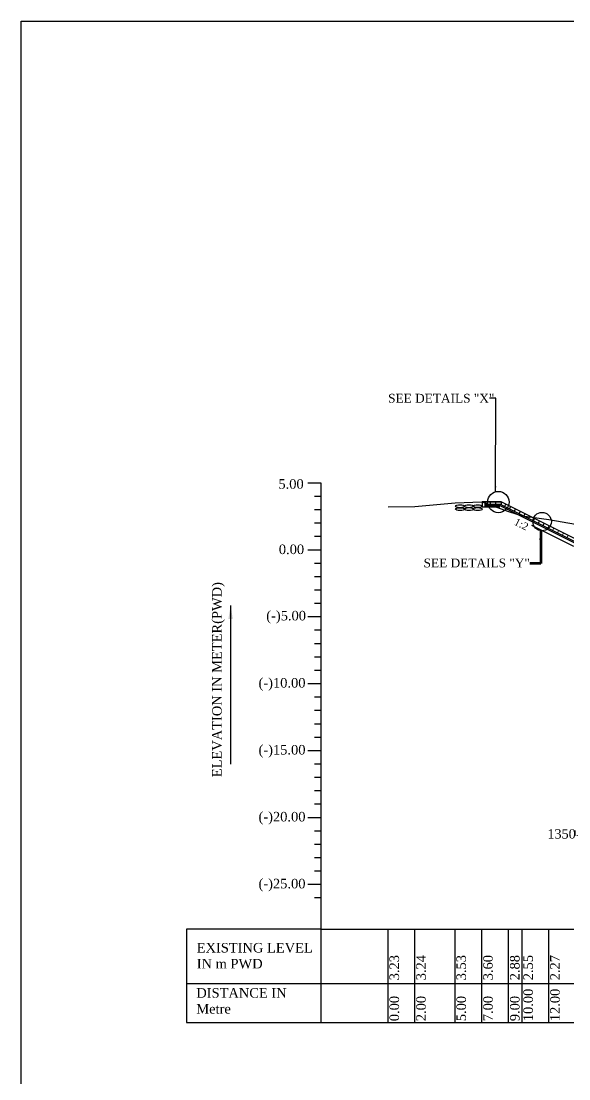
# Model space of a CAD drawing. Header units: metres. Extents: x -2434 to 11656, y -15288 to 8109.
# Drawn here: x 913.8 to 954.7, y -13549.3 to -13470.2 of the extents above; entities that cross this region are included whole.
import ezdxf

# ---------------------------------------------------------------- set-up
doc = ezdxf.new("R2010")
doc.units = ezdxf.units.M
doc.layers.add('LINE', color=7, linetype='Continuous')
doc.styles.get("Standard").update_dxf_attribs({"font": 'times.ttf'})
doc.dimstyles.get("Standard").update_dxf_attribs({"dimtxt": 0.5, "dimasz": 0.4075, "dimexe": 0.364, "dimexo": 0.219, "dimgap": 0.09, "dimtad": 0, "dimdec": 0, "dimlfac": 1000, "dimzin": 0, "dimdsep": 46, "dimtxsty": 'Standard', "dimcen": 0.09, "dimadec": 0, "dimazin": 0, "dimtfac": 1, "dimtdec": 0, "dimtofl": 0, "dimtmove": 0, "dimatfit": 3, "dimfxl": 1, "dimtolj": 1, "dimtzin": 0, "dimarcsym": 0})

# ---------------------------------------------------------------- blocks, each defined once
blk = doc.blocks.new('*D507')
at = {"color": 0, "lineweight": -2, "ltscale": 0.5}
for p, q in [((955.157, -13531.081), (955.157, -13530.717)), ((955.564, -13531.081), (956.099, -13531.081)), ((956.507, -13530.985), (956.507, -13531.445))]:
    blk.add_line(p, q, dxfattribs=at)
at = {"color": 0, "linetype": 'Continuous', "lineweight": -3, "ltscale": 0.5}
for points in [[(955.564, -13531.013), (955.564, -13531.148), (955.157, -13531.081)], [(956.099, -13531.013), (956.099, -13531.148), (956.507, -13531.081)]]:
    blk.add_solid(points, dxfattribs=at)
at = {"layer": 'Defpoints', "color": 0, "linetype": 'Continuous', "lineweight": -3, "ltscale": 0.5}
for p in [(956.507, -13530.766), (955.157, -13531.081), (956.507, -13531.081)]:
    blk.add_point(p, dxfattribs=at)
at = {"color": 0, "linetype": 'Continuous', "lineweight": -3, "ltscale": 0.5, "insert": (954.133, -13530.97), "char_height": 0.7, "attachment_point": 5}
blk.add_mtext('\\A1;1350', dxfattribs=at)

msp = doc.modelspace()

# ---------------------------------------------------------------- linework, layer by layer
at = {"color": 0, "linetype": 'Continuous', "lineweight": -3, "ltscale": 0.5}
for p, q in [((936.178633, -13504.755818), (935.178633, -13504.755818)), ((936.178633, -13545.06149), (936.178633, -13504.755818)), ((936.178633, -13505.755818), (935.678633, -13505.755818)), ((943.178633, -13506.512818), (946.178633, -13506.222818)), ((946.178633, -13506.222818), (948.178633, -13506.158818)), ((948.178633, -13506.158818), (950.178633, -13506.877818)), ((948.178633, -13506.158818), (949.609061, -13506.158818)), ((949.609061, -13506.158818), (948.209061, -13506.158818)), ((948.209061, -13506.158818), (948.209061, -13506.558818)), ((948.409061, -13506.158818), (948.409061, -13506.558818)), ((948.809061, -13506.158818), (948.809061, -13506.358818)), ((949.209061, -13506.158818), (949.209061, -13506.358818)), ((955.339882, -13509.024229), (949.609061, -13506.158818)), ((949.609061, -13506.158818), (949.609061, -13506.358818)), ((949.881032, -13506.518411), (949.970475, -13506.339525)), ((936.178633, -13506.755818), (935.678633, -13506.755818)), ((941.178633, -13506.522818), (943.178633, -13506.512818)), ((949.514633, -13506.558818), (948.209061, -13506.558818)), ((949.609061, -13506.358818), (948.409061, -13506.358818)), ((949.53824, -13506.458818), (948.409061, -13506.458818)), ((955.23224, -13509.305818), (949.53824, -13506.458818)), ((955.339882, -13509.247836), (949.561847, -13506.358818)), ((950.178633, -13506.877818), (951.178633, -13507.208818)), ((950.238803, -13506.697296), (950.328246, -13506.518411)), ((950.596574, -13506.876182), (950.686017, -13506.697296)), ((950.954345, -13507.055067), (951.043788, -13506.876182)), ((951.312116, -13507.233952), (951.401558, -13507.055067)), ((936.178633, -13507.755818), (935.678633, -13507.755818)), ((951.178633, -13507.208818), (953.178633, -13507.482818)), ((951.669887, -13507.412838), (951.759329, -13507.233952)), ((955.056681, -13509.495147), (951.902023, -13507.917818)), ((952.027657, -13507.591723), (952.1171, -13507.412838)), ((952.385428, -13507.770609), (952.474871, -13507.591723)), ((952.743199, -13507.949494), (952.832642, -13507.770609)), ((953.178633, -13507.482818), (955.178633, -13507.832818)), ((936.178633, -13508.755818), (935.678633, -13508.755818)), ((936.178633, -13509.755818), (935.178633, -13509.755818)), ((936.178633, -13510.755818), (935.678633, -13510.755818)), ((936.178633, -13511.755818), (935.678633, -13511.755818)), ((936.178633, -13512.755818), (935.678633, -13512.755818)), ((936.178633, -13513.755818), (935.678633, -13513.755818)), ((936.178633, -13514.755818), (935.178633, -13514.755818)), ((936.178633, -13515.755818), (935.678633, -13515.755818)), ((936.178633, -13516.755818), (935.678633, -13516.755818)), ((936.178633, -13517.755818), (935.678633, -13517.755818)), ((936.178633, -13518.755818), (935.678633, -13518.755818)), ((936.178633, -13519.755818), (935.178633, -13519.755818)), ((936.178633, -13520.755818), (935.678633, -13520.755818)), ((936.178633, -13521.755818), (935.678633, -13521.755818)), ((936.178633, -13522.755818), (935.678633, -13522.755818)), ((936.178633, -13523.755818), (935.678633, -13523.755818)), ((936.178633, -13524.755818), (935.178633, -13524.755818)), ((936.178633, -13525.755818), (935.678633, -13525.755818)), ((936.178633, -13526.755818), (935.678633, -13526.755818)), ((936.178633, -13527.755818), (935.678633, -13527.755818)), ((936.178633, -13528.755818), (935.678633, -13528.755818)), ((936.178633, -13529.755818), (935.178633, -13529.755818)), ((936.178633, -13530.755818), (935.678633, -13530.755818)), ((936.178633, -13531.755818), (935.678633, -13531.755818)), ((936.178633, -13532.755818), (935.678633, -13532.755818)), ((936.178633, -13533.755818), (935.678633, -13533.755818)), ((936.178633, -13534.755818), (935.178633, -13534.755818)), ((936.178633, -13535.755818), (935.678633, -13535.755818))]:
    msp.add_line(p, q, dxfattribs=at)
at = {"linetype": 'ByBlock', "lineweight": 18, "ltscale": 0.5}
for p, q in [((953.10097, -13508.12838), (953.190413, -13507.949494)), ((953.458741, -13508.307265), (953.548184, -13508.12838)), ((953.816512, -13508.486151), (953.905955, -13508.307265)), ((954.174283, -13508.665036), (954.263725, -13508.486151)), ((954.532054, -13508.843921), (954.621496, -13508.665036))]:
    msp.add_line(p, q, dxfattribs=at)
at = {"color": 0, "lineweight": -2}
for p, q in [((936.123277, -13538.095273), (1022.178633, -13538.095273)), ((941.178633, -13545.06149), (941.178633, -13538.095273)), ((943.178633, -13545.06149), (943.178633, -13538.095273)), ((946.178633, -13545.06149), (946.178633, -13538.095273)), ((948.178633, -13545.06149), (948.178633, -13538.095273)), ((950.178633, -13545.06149), (950.178633, -13538.095273)), ((951.178633, -13545.06149), (951.178633, -13538.095273)), ((953.178633, -13545.06149), (953.178633, -13538.095273)), ((926.112159, -13542.137001), (1022.178633, -13542.137001)), ((926.112159, -13545.06149), (1022.178633, -13545.06149))]:
    msp.add_line(p, q, dxfattribs=at)
at = {"color": 0, "linetype": 'Continuous', "lineweight": -3, "ltscale": 0.5}
msp.add_lwpolyline([(936.178633, -13538.095273), (926.112159, -13538.095273), (926.112159, -13545.06149)], dxfattribs=at)
for centre, radius in [((949.409018, -13506.177625), 0.797365), ((952.679176, -13507.63282), 0.68914)]:
    msp.add_circle(centre, radius, dxfattribs=at)
for centre in [(946.548528, -13506.486213), (946.548528, -13506.702331), (947.207676, -13506.483173), (947.211264, -13506.700196), (947.867543, -13506.697571), (947.868953, -13506.479625)]:
    msp.add_ellipse(centre, major_axis=(-0.332673, 0.007297), ratio=0.329715771, dxfattribs=at)
at = {"layer": 'LINE', "color": 0, "linetype": 'ByBlock', "lineweight": -3, "ltscale": 0.5}
msp.add_lwpolyline([(913.770679, -13470.241968), (1087.837375, -13470.241968), (1087.837375, -13590.105617), (913.770679, -13590.105617)], close=True, dxfattribs=at)

# ---------------------------------------------------------------- texts
at = {"color": 0, "linetype": 'Continuous', "lineweight": -3, "ltscale": 0.5}
msp.add_text('1:2', height=0.55, rotation=333.14815847, dxfattribs=at).set_placement((950.530768, -13507.837236))
at = {"color": 0, "lineweight": -2}
msp.add_text('ELEVATION IN METER(PWD)', height=0.715, rotation=90, dxfattribs=at).set_placement((928.749175, -13526.729401))
at = {"color": 0, "lineweight": -2, "char_height": 0.715, "attachment_point": 1}
for s, insert, width in [('5.00', (932.981933, -13504.458878), 2), ('0.00', (933.015084, -13509.346072), 2), ('(-)5.00', (932.075291, -13514.300313), 2), ('(-)10.00', (931.497335, -13519.321504), 2), ('(-)15.00', (931.497335, -13524.321504), 2), ('(-)20.00', (931.497335, -13529.321504), 2), ('(-)25.00', (931.497335, -13534.321504), 2), ('EXISTING LEVEL IN m PWD', (926.884901, -13539.113257), 8.82203068), ('DISTANCE IN Metre', (926.850282, -13542.488201), 6.93160649)]:
    msp.add_mtext(s, dxfattribs=dict(at, insert=insert, width=width))
at = {"color": 0, "lineweight": -2, "char_height": 0.715, "width": 2.15, "attachment_point": 1, "rotation": 90}
for s, insert in [('3.23', (941.278633, -13541.905818)), ('3.24', (943.278633, -13541.905818)), ('3.53', (946.278633, -13541.905818)), ('3.60', (948.278633, -13541.905818)), ('2.88', (950.278633, -13541.905818)), ('2.55', (951.278633, -13541.905818)), ('2.27', (953.278633, -13541.905818)), ('10.00', (951.278633, -13544.96149)), ('12.00', (953.278633, -13544.96149)), ('0.00', (941.278633, -13544.96149)), ('2.00', (943.278633, -13544.96149)), ('5.00', (946.278633, -13544.96149)), ('7.00', (948.278633, -13544.96149)), ('9.00', (950.278633, -13544.96149))]:
    msp.add_mtext(s, dxfattribs=dict(at, insert=insert))
at = {"layer": 'LINE', "color": 0, "linetype": 'ByBlock', "lineweight": -3, "ltscale": 0.5, "char_height": 0.65828823}
for s, insert, attachment_point in [('SEE DETAILS "X"', (941.17465, -13498.086538), 1), ('SEE DETAILS "Y"', (951.761174, -13510.396236), 3)]:
    msp.add_mtext(s, dxfattribs=dict(at, insert=insert, attachment_point=attachment_point))

# ---------------------------------------------------------------- dimensions: what is measured, and where the dimension line sits
at = {"color": 0, "linetype": 'Continuous', "lineweight": -3, "ltscale": 0.5}
dim = msp.add_linear_dim(base=(956.506681, -13531.080517), p1=(955.156681, -13531.080517), p2=(956.506681, -13530.765849), dimstyle='Standard', override={"dimtxt": 0.7, "dimtmove": 2, "dimfxl": 0.15, "dimfxlon": 1}, dxfattribs=at)
dim.commit()
dim.dimension.update_dxf_attribs({"geometry": '*D507', "text_midpoint": (954.133253, -13530.970219), "dimtype": 160})

# ---------------------------------------------------------------- leaders
for points, override in [([(949.190907, -13505.406686), (949.220143, -13498.4131), (948.759993, -13498.4131)], {"dimfxl": 0.15, "dimfxlon": 1}), ([(929.414293, -13513.899271), (929.414293, -13525.756218)], {"dimasz": 1, "dimgap": 0.09, "dimtad": 0, "dimfxl": 0.15, "dimfxlon": 1})]:
    msp.add_leader(points, dimstyle='Standard', override=override, dxfattribs=at)
at = {"layer": 'LINE', "color": 7, "lineweight": 13, "ltscale": 0.5}
msp.add_leader([(952.572835, -13508.313706), (952.589798, -13510.758357), (951.754164, -13510.758357)], dimstyle='Standard', override={"dimtxt": 0.9, "dimasz": 0.7, "dimclrd": 7, "dimclre": 7, "dimclrt": 7, "dimlwd": 65535, "dimlwe": 65535}, dxfattribs=at)

doc.saveas('drawing.dxf')
